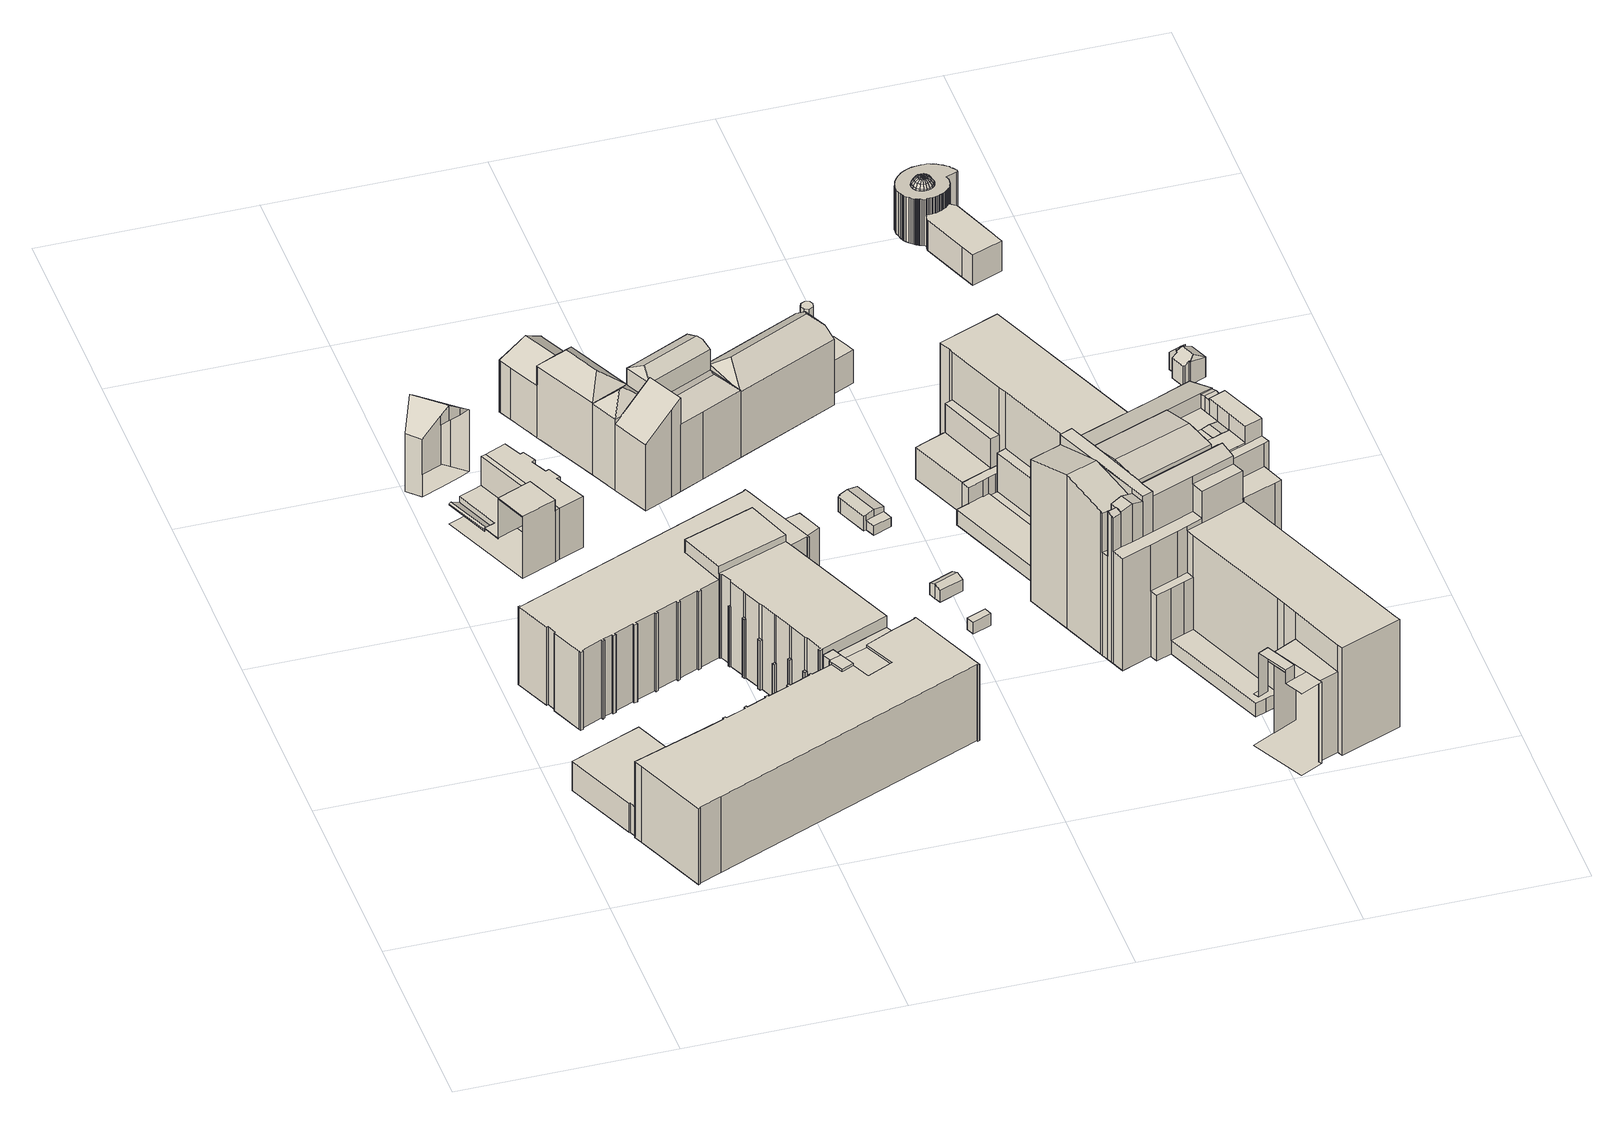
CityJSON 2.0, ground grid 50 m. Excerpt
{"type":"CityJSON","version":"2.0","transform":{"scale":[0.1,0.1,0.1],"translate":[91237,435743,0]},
"CityObjects":{
"building1":{"type":"Building","attributes":{"TerrainHeight":2.86,"bron_tex":"UltraCAM-X 10cm juni 2008","voll_tex":"complete","bron_geo":"Lidar 15-30 punten - nov. 2008","status":"1"},"geometry":[{"type":"MultiSurface","lod":"2","boundaries":[[[0,1,2,3]],[[4,5,6,7,8,9]],[[10,11,12,13,14,15,16,17]],[[18,19,20,21]],[[19,22,23,20]],[[24,25,26,27,28,29,30]],[[0,3,17,16]],[[3,2,9,8]],[[2,1,27,31]],[[1,0,32,33]],[[4,9,31,26]],[[8,7,10,17]],[[23,22,34,35]],[[16,15,36,37]],[[15,14,38,36]],[[39,13,21,20]],[[14,39,20,23]],[[13,12,18,21]]]}]},
"building2":{"type":"Building","attributes":{"TerrainHeight":2.85,"bron_tex":"UltraCAM-X 10cm juni 2008","voll_tex":"complete","bron_geo":"Lidar 15-30 punten - nov. 2008","status":"1"},"geometry":[{"type":"MultiSurface","lod":"2","boundaries":[[[40,41,42,43,44,45,46]],[[41,47,48,49,42]],[[50,51,52,53,54,55,56,57]],[[40,46,50,57]],[[46,45,51,50]],[[45,44,52,51]],[[58,43,59]],[[43,42,60,59]],[[42,49,61,60]],[[49,48,62,63]],[[48,47,56,55]]]}]},
"building3":{"type":"Building","attributes":{"TerrainHeight":2.79,"bron_tex":"UltraCAM-X 10cm juni 2008","voll_tex":"complete","bron_geo":"Lidar 15-30 punten - nov. 2008","status":"1"},"geometry":[{"type":"MultiSurface","lod":"2","boundaries":[[[64,6,5,4,65,66,67,68,69,70,71,72,73]],[[74,75,76,77,78,79,80,81,82,83,26,25,24]],[[64,73,75,74]],[[73,72,76,75]],[[72,71,77,76]],[[71,70,78,77]],[[70,69,79,78]],[[69,68,80,79]],[[68,67,81,80]],[[67,66,82,81]],[[66,65,83,82]],[[65,4,26,83]]]}]},
"building4":{"type":"Building","attributes":{"TerrainHeight":2.72,"bron_tex":"UltraCAM-X 10cm juni 2008","voll_tex":"complete","bron_geo":"Lidar 15-30 punten - nov. 2008","status":"1"},"geometry":[{"type":"MultiSurface","lod":"2","boundaries":[[[84,85,86,87]],[[88,89,90,91]],[[92,93,94,95]],[[96,97,98,99,100,101,102,103,104,105,106,107,108,109,110,111,112,113,114,115,116,117]],[[118,119,120,121]],[[122,123,124,125]],[[126,127,128,129]],[[130,131,132,133,134]],[[135,136,137,138]],[[131,139,140,141,132]],[[142,143,144,145,137,136]],[[146,147,148,149]],[[150,151,152,153,154,155,156,157,158,159,160,161,162,163,164,165,166,167,168,169,170,171,172,173,174,175,176,177,178,179,180,181,182,183,184,185,186,187,188,189,190,191,192,193,194,195,196,197,198,199]],[[200,201,202,203,204,205]],[[206,207,208,209,210,211,212]],[[213,214,215,216,217,218]],[[219,220,221,222,223,224,225,226,227,228,229,230,231,232,233,234,235,236,237,238,239,240,241,242,243,244,245,246,247,248,249,250,251,252,253,254,255,256,257,258,259,260,261]],[[262,263,264,265,266,267,268,269,270,271,272,273,274,275,276,277,278,279,280,281,282,283,284,285,286,287,288,289,290,291,292,293,294,295,296,297,298,299,300,301,302,303,304,305,306,307,308,309,310,311,312,313,314,315,316,317,318,319,320,321,322,323,324,325,326,327,328,329,330,331,332,333,334,335,336,337,338,339,340,341,342,343,344,345,346,347,348,349,350,351,352,353,354,355,356,357,358,359,360,361,362,363,364,365,366,367,368,369,370,371,372,373,374,375,376,377,378,379,380,381,382,383,384,385,386,387,388,389,390,391,392]],[[130,134,385,393]],[[134,133,386,385]],[[135,138,393,299]],[[138,137,131,130]],[[136,135,299,298]],[[142,136,298,297]],[[137,145,139,131]],[[145,144,223,222]],[[144,143,224,223]],[[143,142,297,296]],[[164,163,363,362]],[[163,162,364,363]],[[162,161,365,364]],[[161,160,366,365]],[[160,159,367,366]],[[159,158,368,367]],[[158,157,394,368]],[[157,156,369,394]],[[156,155,370,369]],[[155,154,204,203]],[[154,153,376,375]],[[153,152,377,376]],[[152,151,378,377]],[[151,150,379,378]],[[197,196,330,329]],[[196,195,331,330]],[[195,194,332,331]],[[194,193,333,332]],[[193,192,334,333]],[[192,191,335,334]],[[191,190,336,335]],[[190,189,337,336]],[[189,188,338,337]],[[188,187,339,338]],[[187,186,340,339]],[[186,185,341,340]],[[185,184,342,341]],[[184,183,343,342]],[[183,182,344,343]],[[182,181,345,344]],[[181,180,346,345]],[[180,179,347,346]],[[179,178,348,347]],[[178,177,349,348]],[[177,176,350,349]],[[176,175,351,350]],[[175,174,352,351]],[[174,173,353,352]],[[173,172,354,353]],[[172,171,355,354]],[[171,170,356,355]],[[170,169,357,356]],[[169,168,358,357]],[[168,167,359,358]],[[167,166,360,359]],[[166,165,361,360]],[[165,164,362,361]],[[203,202,371,370]],[[202,201,372,371]],[[201,200,373,372]],[[200,205,374,373]],[[205,204,375,374]],[[210,209,273,272]],[[209,208,274,273]],[[208,207,275,274]],[[206,212,270,269]],[[212,211,271,270]],[[211,210,272,271]],[[218,217,381,380]],[[217,216,382,381]],[[216,215,383,382]],[[215,214,384,383]],[[214,213,385,384]],[[247,246,269,268]],[[246,245,207,206]],[[245,244,276,275]],[[244,243,277,276]],[[243,242,278,277]],[[242,241,279,278]],[[241,240,280,279]],[[240,239,281,280]],[[239,238,282,281]],[[238,237,283,282]],[[237,236,284,283]],[[236,235,285,284]],[[235,234,286,285]],[[234,233,287,286]],[[233,232,288,287]],[[232,231,289,288]],[[231,230,290,289]],[[230,229,291,290]],[[229,228,292,291]],[[228,227,293,292]],[[227,226,294,293]],[[226,225,295,294]],[[225,224,296,295]],[[222,221,140,139]],[[221,220,141,140]],[[220,219,132,141]],[[219,261,133,132]],[[261,260,395,386]],[[260,259,387,395]],[[259,258,388,387]],[[258,257,389,388]],[[257,256,390,389]],[[256,255,391,390]],[[255,254,392,391]],[[254,253,262,392]],[[253,252,263,262]],[[252,251,264,263]],[[251,250,265,264]],[[250,249,266,265]],[[249,248,267,266]],[[248,247,268,267]],[[146,149,199,198]],[[149,148,150,199]],[[148,147,96,117]],[[147,146,198,197]],[[84,87,306,305]],[[86,85,304,303]],[[85,84,305,304]],[[88,91,310,309]],[[90,89,308,307]],[[89,88,309,308]],[[92,95,318,317]],[[94,93,316,315]],[[93,92,317,316]],[[117,116,380,379]],[[116,115,213,218]],[[115,114,299,385]],[[114,113,300,299]],[[113,112,301,300]],[[112,111,302,301]],[[111,110,303,302]],[[110,109,87,86]],[[109,108,307,306]],[[108,107,91,90]],[[107,106,311,310]],[[106,105,129,128]],[[105,104,315,314]],[[104,103,95,94]],[[103,102,319,318]],[[102,101,125,124]],[[101,100,323,322]],[[100,99,121,120]],[[99,98,327,326]],[[98,97,328,327]],[[97,96,329,328]],[[118,121,326,325]],[[120,119,324,323]],[[119,118,325,324]],[[122,125,322,321]],[[124,123,320,319]],[[123,122,321,320]],[[126,129,314,313]],[[128,127,312,311]],[[127,126,313,312]]]}]},
"building5":{"type":"Building","attributes":{"TerrainHeight":-0.02,"bron_tex":"UltraCAM-X 10cm juni 2008","voll_tex":"complete","bron_geo":"Lidar 15-30 punten - nov. 2008","status":"1"},"geometry":[{"type":"MultiSurface","lod":"2","boundaries":[[[396,397,398,399,400]],[[401,402,403,404,405]],[[406,396,400]],[[406,400,399,407]],[[408,409,410]],[[411,412,413]],[[412,409,408,413]],[[411,413,408,410]],[[414,415,416]],[[399,398,407]],[[417,418,419,415,414]],[[420,421,417,414,416,422,423]],[[421,418,417]],[[424,425,426,427,428]],[[429,410,430]],[[431,432,433]],[[432,430,410,433]],[[431,429,430,432]],[[434,435,436,437,438,439]],[[434,439,440]],[[439,438,441,442,443,440]],[[444,445,446]],[[444,446,447,448,449]],[[445,450,451,447,446]],[[448,447,451]],[[452,453,454,455,456]],[[457,458,459,460,461,462,463,464,465,466,467,468,469,470,471,472,473,474,475,476,477]],[[437,436,468,478]],[[436,435,469,468]],[[435,434,470,469]],[[434,440,471,470]],[[440,443,472,471]],[[443,442,473,472]],[[442,441,479,473]],[[445,444,410,409]],[[444,449,426,425]],[[449,448,476,475]],[[451,450,421,420]],[[450,445,406,407]],[[448,451,477,476]],[[452,456,460,459]],[[456,455,461,460]],[[455,454,462,461]],[[454,453,463,462]],[[398,397,465,480]],[[397,396,481,465]],[[482,405,409]],[[405,404,396,406]],[[404,403,466,481]],[[403,402,467,466]],[[402,401,483,467]],[[412,411,484,483]],[[482,412,401]],[[416,415,453,452]],[[485,398,418]],[[415,419,464,463]],[[419,418,480,464]],[[420,423,457,477]],[[423,422,458,457]],[[422,416,459,458]],[[485,421,407]],[[424,428,441,486]],[[428,427,474,479]],[[427,426,475,474]],[[429,411,410]],[[487,433,486,438]],[[431,487,438,437]],[[433,410,425,424]],[[429,431,478,484]]]}]},
"building6":{"type":"Building","attributes":{"TerrainHeight":3.5,"bron_tex":"UltraCAM-X 10cm juni 2008","voll_tex":"complete","bron_geo":"Lidar 15-30 punten - nov. 2008","status":"1"},"geometry":[{"type":"MultiSurface","lod":"2","boundaries":[[[488,489,490,491]],[[492,493,494,495]],[[488,491,492,495]],[[491,490,493,492]],[[490,489,494,493]],[[489,488,495,494]]]}]},
"building7":{"type":"Building","attributes":{"TerrainHeight":3.32,"bron_tex":"UltraCAM-X 10cm juni 2008","voll_tex":"complete","bron_geo":"Lidar 15-30 punten - nov. 2008","status":"1"},"geometry":[{"type":"MultiSurface","lod":"2","boundaries":[[[496,497,498,499]],[[500,501,502,503,504,505,506,507]],[[508,509,505,504]],[[510,511,512,513,514,515,516,517,518]],[[500,507,511,510]],[[507,506,512,511]],[[506,505,519,512]],[[504,503,496,520]],[[503,502,517,516]],[[502,501,518,517]],[[501,500,510,518]],[[505,509,513,519]],[[509,508,521,513]],[[508,504,520,499]],[[499,498,514,521]],[[498,497,515,514]],[[497,496,516,515]]]}]},
"building8":{"type":"Building","attributes":{"TerrainHeight":3.52,"bron_tex":"UltraCAM-X 10cm juni 2008","voll_tex":"complete","bron_geo":"Lidar 15-30 punten - nov. 2008","status":"1"},"geometry":[{"type":"MultiSurface","lod":"2","boundaries":[[[522,523,524,525]],[[523,526,527,524]],[[528,529,530,531]],[[522,525,529,528]],[[525,524,532,529]],[[523,522,528,533]],[[524,527,530,532]],[[527,526,531,530]],[[526,523,533,531]]]}]},
"building9":{"type":"Building","attributes":{"TerrainHeight":1.1,"bron_tex":"UltraCAM-X 10cm juni 2008","voll_tex":"complete","bron_geo":"Lidar 15-30 punten - nov. 2008","status":"1"},"geometry":[{"type":"MultiSurface","lod":"2","boundaries":[[[534,535,536,537,538,539,540,541]],[[542,543,544,545,546,547,548,549]],[[534,541,543,542]],[[541,540,544,543]],[[540,539,545,544]],[[539,538,546,545]],[[538,537,547,546]],[[537,536,548,547]],[[536,535,549,548]],[[535,534,542,549]]]}]},
"building10":{"type":"Building","attributes":{"TerrainHeight":3.55,"bron_tex":"UltraCAM-X 10cm juni 2008","voll_tex":"complete","bron_geo":"Lidar 15-30 punten - nov. 2008","status":"1"},"geometry":[{"type":"MultiSurface","lod":"2","boundaries":[[[550,551,552,553,554,555,556,557,558]],[[559,560,561,562,563,564,565]],[[558,557,561,560]],[[556,555,566,562]],[[555,554,563,566]],[[554,553,567,563]],[[553,552,564,567]],[[552,551,568,569]],[[551,550,559,565]]]}]},
"building11":{"type":"Building","attributes":{"TerrainHeight":3.75,"bron_tex":"UltraCAM-X 10cm juni 2008","voll_tex":"complete","bron_geo":"Lidar 15-30 punten - nov. 2008","status":"1"},"geometry":[{"type":"MultiSurface","lod":"2","boundaries":[[[570,571,572,573,574,575,576,577]],[[578,579,580,581,582,583,584]],[[570,577,585,586]],[[577,576,579,578]],[[576,575,587,579]],[[575,574,580,587]],[[571,570,584,583]]]}]},
"building12":{"type":"Building","attributes":{"TerrainHeight":3.72,"bron_tex":"UltraCAM-X 10cm juni 2008","voll_tex":"complete","bron_geo":"Lidar 15-30 punten - nov. 2008","status":"1"},"geometry":[{"type":"MultiSurface","lod":"2","boundaries":[[[588,589,590,591,592,593,594]],[[595,596,597,598,599,600,601]],[[592,591,602,603]],[[591,590,604,602]],[[590,589,601,600]],[[589,588,595,601]]]}]},
"building13":{"type":"Building","attributes":{"TerrainHeight":3.79,"bron_tex":"UltraCAM-X 10cm juni 2008","voll_tex":"complete","bron_geo":"Lidar 15-30 punten - nov. 2008","status":"1"},"geometry":[{"type":"MultiSurface","lod":"2","boundaries":[[[604,605,606,607,603,602]],[[598,608,609,610,600,599]],[[607,606,609,608]],[[606,605,610,609]],[[605,604,600,610]]]}]},
"building14":{"type":"Building","attributes":{"TerrainHeight":3.36,"bron_tex":"UltraCAM-X 10cm juni 2008","voll_tex":"complete","bron_geo":"Lidar 15-30 punten - nov. 2008","status":"1"},"geometry":[{"type":"MultiSurface","lod":"2","boundaries":[[[611,612,613,614]],[[615,616,617,618,619,620]],[[621,622,586,585,623,624,569,568]],[[625,626,627,628]],[[629,625,628,630]],[[631,632,633,634,635]],[[636,637,638,639,640,641,642,643]],[[644,645,646,647]],[[632,648,649,650,651,633]],[[652,653,654,655,656,657,658,659,660,661,662]],[[663,664,665,666]],[[645,667,668,646]],[[669,670,671,672,673,674,675]],[[676,677,678,679,680]],[[681,682,683,684,685]],[[686,687,688,689,690,691,692]],[[693,694,695,696,697,698,699]],[[700,701,702,703]],[[704,705,706,707,708,709,710,711,712,713]],[[714,715,716,717]],[[718,719,720,721]],[[717,716,722,723]],[[724,725,726,727,728]],[[729,730,731,732]],[[733,734,735,736]],[[737,738,739,740,741]],[[742,737,741,743]],[[744,742,743,745,746]],[[747,748,749,750]],[[751,752,753,754,755,756,757,758,759,760]],[[761,762,763,764,765,766,767,768,769,770]],[[771,772,773,774,775]],[[776,777,778,779,780,775,774]],[[781,782,783,784]],[[785,786,787,788,789,790]],[[791,792,793,794]],[[794,793,795,796]],[[797,798,799,800]],[[801,802,803,804,805,806,807,808,809,810,811,812,813,814,815,816,817,608,598,597,596,595,818,819,583,582,581,580,579,578,584,820,821,565,564,563,562,561,560,559,822,823,824,825,826,827,828,829,830,831,832,833,834,835,836]],[[787,786,563,567]],[[786,785,566,563]],[[790,789,579,587]],[[789,788,837,579]],[[611,614,784,783]],[[614,613,774,773]],[[613,612,776,774]],[[615,620,823,822]],[[620,619,824,823]],[[618,617,560,838]],[[617,616,550,558]],[[616,615,822,559]],[[628,839,737,840]],[[839,627,738,737]],[[627,626,676,680]],[[841,625,842]],[[629,630,654,653]],[[630,843,742,744]],[[843,628,840,742]],[[625,844,842]],[[791,794,845,650]],[[793,792,713,846]],[[847,791,703,702]],[[792,848,684]],[[794,796,651,845]],[[795,793,846,712]],[[631,635,583,819]],[[635,634,849,571]],[[850,633,851]],[[632,631,819,852]],[[637,636,853,849]],[[636,643,653,652]],[[643,844,629]],[[841,642,626]],[[642,641,677,676]],[[641,640,798,797]],[[640,639,712,711]],[[639,638,796,795]],[[850,637,634]],[[638,854,651]],[[647,646,855,718]],[[645,644,746,856]],[[633,854,851]],[[650,649,700,703]],[[649,648,857,858]],[[648,632,852,857]],[[652,662,572,853]],[[662,661,573,572]],[[661,660,764,763]],[[660,659,831,830]],[[659,658,832,831]],[[658,657,833,832]],[[657,656,725,724]],[[656,655,644,647]],[[655,654,744,746]],[[666,665,688,687]],[[665,664,859,860]],[[664,663,710,709]],[[646,668,719,855]],[[667,645,856,861]],[[862,675,720,719]],[[669,862,668,667]],[[675,674,836,863]],[[674,673,864,836]],[[673,672,699,698]],[[672,671,740,739]],[[671,670,723,722]],[[670,669,861,745]],[[680,679,865,738]],[[679,678,694,693]],[[681,685,702,701]],[[685,848,847]],[[684,683,704,713]],[[683,682,866,867]],[[682,681,868,866]],[[692,691,803,802]],[[691,690,804,803]],[[690,689,805,804]],[[689,688,860,760]],[[698,697,801,864]],[[697,696,802,801]],[[696,695,686,692]],[[701,700,858,868]],[[709,708,751,859]],[[708,707,594,593]],[[707,706,588,594]],[[706,705,818,595]],[[705,704,867,818]],[[869,717,870]],[[716,871,872]],[[718,721,726,725]],[[721,720,863,873]],[[717,874,870]],[[875,716,872]],[[724,728,834,833]],[[728,727,835,834]],[[727,726,873,835]],[[729,732,816,815]],[[731,730,810,809]],[[734,733,562,566]],[[736,735,587,580]],[[735,734,785,790]],[[875,740,722]],[[741,871,715]],[[739,865,693,699]],[[743,741,715,714]],[[745,874,723]],[[869,743,714]],[[797,800,678,677]],[[800,876,695,694]],[[876,799,687,686]],[[799,877,663,666]],[[877,798,711,710]],[[747,750,825,824]],[[749,748,838,561]],[[748,747,619,618]],[[621,568,565,821]],[[569,624,567,564]],[[624,623,788,787]],[[623,585,578,837]],[[586,622,820,584]],[[622,621,821,820]],[[760,759,806,805]],[[759,758,807,806]],[[758,757,808,807]],[[757,756,809,808]],[[756,755,732,731]],[[755,754,817,816]],[[754,753,608,817]],[[753,752,603,607]],[[752,751,593,592]],[[767,766,828,827]],[[766,765,829,828]],[[765,764,830,829]],[[763,762,574,573]],[[762,761,733,736]],[[761,770,557,556]],[[770,769,750,749]],[[769,768,826,825]],[[768,767,827,826]],[[771,775,878,729]],[[773,772,781,784]],[[775,780,730,878]],[[780,779,811,810]]]}]},
"building15":{"type":"Building","attributes":{"TerrainHeight":0.21,"bron_tex":"UltraCAM-X 10cm juni 2008","voll_tex":"complete","bron_geo":"Lidar 15-30 punten - nov. 2008","status":"1"},"geometry":[{"type":"MultiSurface","lod":"2","boundaries":[[[879,880,881,882,883,884,885,886,887,888,889,890,891,892,893,894,895,896,897,898,899,900,881,880,901,902,903,904,905,906,907,908,909,910,911,912,913,914,915,916,917,918,919,920,921,922,923,924,925,926,927,928,929,930,931,932,933,934,935,936,937,938,939,940,941,942,943,944,945,946,947,948,949,950,951,952,953,954,955,956,957,958,959,960,961,962,963,964,965,966,967,968,969,970,971,972,973,974,975,976,977,978,979,980,981,982,983,984,985,986,987,988,989,990,991,992,993,994,995,996,997,998,999,1000,1001]],[[1002,1003,1004,1005,1006,1007,1008,1009,1010,1011,1012,1013,1014,1015,1016,1017,1018,1019,1020,1021,1022,1023,1024,1025,1026,1027,1028,1029,1030,1031,1032,1033]],[[1034,1035,1036,1037]],[[1037,1036,1038,1039]],[[1039,1038,1040,1041]],[[1041,1040,1042,1043]],[[1043,1042,1044,1045]],[[1045,1044,1046,1047]],[[1047,1046,1048,1049]],[[1049,1048,1050,1051]],[[1051,1050,1052,1053]],[[1053,1052,1054,1055]],[[1055,1054,1056,1057]],[[1057,1056,1058,1059]],[[1059,1058,1060,1061]],[[1061,1060,1062,1063]],[[1063,1062,1064,1065]],[[1065,1064,1066,1067]],[[1067,1066,1068,1069]],[[1069,1068,1070,1071]],[[1071,1070,1035,1034]],[[1035,1072,1073,1036]],[[1036,1073,1074,1038]],[[1038,1074,1075,1040]],[[1040,1075,1076,1042]],[[1042,1076,1077,1044]],[[1044,1077,1078,1046]],[[1046,1078,1079,1048]],[[1048,1079,1080,1050]],[[1050,1080,1081,1052]],[[1052,1081,1082,1054]],[[1054,1082,1083,1056]],[[1056,1083,1084,1058]],[[1058,1084,1085,1060]],[[1060,1085,1086,1062]],[[1062,1086,1087,1064]],[[1064,1087,1088,1066]],[[1066,1088,1089,1068]],[[1068,1089,1090,1070]],[[1070,1090,1072,1035]],[[1072,1091,1092,1073]],[[1073,1092,1093,1074]],[[1074,1093,1094,1075]],[[1075,1094,1095,1076]],[[1076,1095,1096,1077]],[[1077,1096,1097,1078]],[[1078,1097,1098,1079]],[[1079,1098,1099,1080]],[[1080,1099,1100,1081]],[[1081,1100,1101,1082]],[[1082,1101,1102,1083]],[[1083,1102,1103,1084]],[[1084,1103,1104,1085]],[[1085,1104,1105,1086]],[[1086,1105,1106,1087]],[[1087,1106,1107,1088]],[[1088,1107,1108,1089]],[[1089,1108,1109,1090]],[[1090,1109,1091,1072]],[[1091,1110,1092]],[[1092,1110,1093]],[[1093,1110,1094]],[[1094,1110,1095]],[[1095,1110,1096]],[[1096,1110,1097]],[[1097,1110,1098]],[[1098,1110,1099]],[[1099,1110,1100]],[[1100,1110,1101]],[[1101,1110,1102]],[[1102,1110,1103]],[[1103,1110,1104]],[[1104,1110,1105]],[[1105,1110,1106]],[[1106,1110,1107]],[[1107,1110,1108]],[[1108,1110,1109]],[[1109,1110,1091]],[[1111,1112,1113,1114,1115,1116,1117,1118,1119,1120,1121,1122,1123,1124,1125,1126,1127,1128,1129,1130,1131,1132,1133,1134,1135,1136,1137,1138,1139,1140,1141,1142,1143,1144,1145,1146,1147,1148,1149,1150,1151,1152,1153,1154,1155,1156,1157,1158,1159,1160,1161,1162,1163,1164,1165,1166,1167,1168,1169,1170,1171,1172,1173,1174,1175,1176,1177,1178,1179]],[[880,879,1180,1138]],[[879,1001,1139,1180]],[[1001,1000,1181,1139]],[[1000,999,1140,1181]],[[999,998,1141,1140]],[[998,997,1142,1141]],[[997,996,1182,1142]],[[996,995,1143,1182]],[[995,994,1183,1143]],[[994,993,1144,1183]],[[993,992,1145,1144]],[[992,991,1184,1145]],[[991,990,1146,1184]],[[990,989,1147,1146]],[[989,988,1148,1147]],[[988,987,1185,1148]],[[987,986,1149,1185]],[[986,985,1186,1149]],[[985,984,1150,1186]],[[984,983,1151,1150]],[[983,982,1152,1151]],[[982,981,1187,1152]],[[981,980,1153,1187]],[[980,979,1154,1153]],[[979,978,1155,1154]],[[978,977,1156,1155]],[[977,976,1188,1156]],[[976,975,1157,1188]],[[975,974,1158,1157]],[[974,973,1189,1158]],[[973,972,1159,1189]],[[972,971,1190,1159]],[[971,970,1160,1190]],[[970,969,1191,1160]],[[969,968,1161,1191]],[[968,967,1192,1161]],[[967,966,1162,1192]],[[966,965,1163,1162]],[[965,964,1164,1163]],[[964,963,1193,1164]],[[963,962,1165,1193]],[[962,961,1166,1165]],[[961,960,1167,1166]],[[960,959,1194,1167]],[[959,958,1168,1194]],[[958,957,1169,1168]],[[957,956,1170,1169]],[[956,955,1171,1170]],[[955,954,1172,1171]],[[954,953,1195,1172]],[[953,952,1173,1195]],[[952,951,1174,1173]],[[951,950,1175,1174]],[[950,949,1196,1175]],[[949,948,1176,1196]],[[948,947,1197,1176]],[[947,946,1177,1197]],[[946,945,1198,1177]],[[945,944,1178,1198]],[[944,943,1199,1178]],[[943,942,1179,1199]],[[942,941,1111,1179]],[[941,940,1015,1014]],[[940,939,1016,1015]],[[939,938,1017,1016]],[[938,937,1018,1017]],[[937,936,1019,1018]],[[936,935,1020,1019]],[[935,934,1021,1020]],[[934,933,1022,1021]],[[933,932,1023,1022]],[[932,931,1024,1023]],[[931,930,1025,1024]],[[930,929,1026,1025]],[[929,928,1027,1026]],[[928,927,1028,1027]],[[927,926,1029,1028]],[[926,925,1030,1029]],[[925,924,1031,1030]],[[924,923,1032,1031]],[[923,922,1033,1032]],[[922,921,1124,1123]],[[921,920,1125,1124]],[[920,919,1126,1125]],[[919,918,1200,1126]],[[918,917,1127,1200]],[[917,916,1201,1127]],[[916,915,1128,1201]],[[915,914,1202,1128]],[[914,913,1129,1202]],[[913,912,1130,1129]],[[912,911,1131,1130]],[[911,910,1132,1131]],[[910,909,1133,1132]],[[909,908,1203,1133]],[[908,907,1204,1203]],[[907,906,1134,1204]],[[906,905,1205,1134]],[[905,904,1135,1205]],[[904,903,1136,1135]],[[903,902,1137,1136]],[[902,901,1206,1137]],[[901,880,1138,1206]],[[900,899,1069,1071]],[[899,898,1207,1208]],[[898,897,1209,1207]],[[897,896,1065,1067]],[[896,895,1063,1065]],[[895,894,1061,1063]],[[894,893,1059,1061]],[[893,892,1057,1059]],[[892,891,1055,1057]],[[891,890,1053,1055]],[[890,889,1051,1053]],[[889,888,1049,1051]],[[888,887,1047,1049]],[[887,886,1045,1047]],[[886,885,1043,1045]],[[885,884,1041,1043]],[[884,883,1039,1041]],[[883,882,1037,1039]],[[882,881,1034,1037]],[[881,900,1071,1034]],[[1002,1033,1123,1122]],[[1014,1013,1112,1111]],[[1013,1012,1113,1112]],[[1012,1011,1114,1113]],[[1011,1010,1115,1114]],[[1010,1009,1116,1115]],[[1009,1008,1210,1116]],[[1008,1007,1117,1210]],[[1007,1006,1118,1117]],[[1006,1005,1119,1118]],[[1005,1004,1120,1119]],[[1004,1003,1121,1120]],[[1003,1002,1122,1121]],[[1067,1069,1208,1209]]]}]},
"building16":{"type":"Building","attributes":{"TerrainHeight":3.41,"bron_tex":"UltraCAM-X 10cm juni 2008","voll_tex":"complete","bron_geo":"Lidar 15-30 punten - nov. 2008","status":"1"},"geometry":[{"type":"MultiSurface","lod":"2","boundaries":[[[1211,1212,1213,1214,1215,1216]],[[1217,1218,1219]],[[1218,1220,1221,1222,1219]],[[1223,1224,1225,1226,1227,1220,1218,1217,1228]],[[1227,1221,1220]],[[1229,1230,1231,1232,1233,1234,1235,1236,1237,1238,1239,1240,1241]],[[1211,1216,1232,1231]],[[1216,1215,1233,1232]],[[1215,1214,1234,1233]],[[1214,1213,1235,1234]],[[1213,1212,1217,1219]],[[1212,1211,1231,1242]],[[1219,1222,1236,1235]],[[1222,1221,1237,1236]],[[1223,1228,1230,1229]],[[1228,1217,1242,1230]],[[1227,1226,1239,1238]],[[1226,1225,1240,1239]],[[1225,1224,1241,1240]],[[1224,1223,1229,1241]],[[1221,1227,1238,1237]]]}]}
},
"vertices":[
[123,1200,166],[154,1125,166],[235,1159,166],[203,1234,166],[246,1164,136],[211,1248,136],[153,1386,136],[141,1381,136],[203,1234,136],[235,1159,136],[141,1381,59],[122,1373,59],[87,1359,59],[131,1251,59],[106,1241,59],[119,1209,59],[123,1200,59],[203,1234,59],[87,1359,43],[66,1350,56],[111,1243,56],[131,1251,43],[61,1348,53],[106,1241,53],[153,1386,0],[211,1248,0],[246,1164,0],[154,1125,0],[119,1209,0],[61,1348,0],[122,1373,0],[235,1159,0],[123,1200,163],[154,1125,163],[61,1348,50],[106,1241,50],[119,1209,57],[123,1200,57],[106,1241,57],[111,1243,59],
[55,1589,164],[33,1540,207],[102,1481,207],[130,1493,184],[153,1506,164],[120,1534,164],[78,1570,164],[5,1480,155],[34,1452,153],[80,1472,190],[78,1570,0],[120,1534,0],[153,1506,0],[130,1493,0],[80,1472,0],[34,1452,0],[5,1480,0],[55,1589,0],[151,1505,166],[130,1493,166],[102,1481,166],[80,1472,166],[34,1452,60],[80,1472,60],
[202,1407,136],[306,1189,136],[271,1263,136],[279,1266,136],[264,1298,136],[256,1294,136],[237,1333,136],[246,1337,136],[230,1369,136],[222,1365,136],[202,1407,0],[222,1365,0],[230,1369,0],[246,1337,0],[237,1333,0],[256,1294,0],[264,1298,0],[279,1266,0],[271,1263,0],[306,1189,0],
[572,486,136],[575,479,136],[580,482,136],[577,488,136],[553,532,138],[556,526,138],[561,528,138],[558,534,138],[515,623,132],[518,616,132],[523,618,132],[519,625,132],[468,747,225],[470,743,225],[473,744,225],[485,718,225],[483,711,225],[500,673,225],[502,665,225],[519,625,225],[523,618,225],[539,579,225],[541,574,225],[558,534,225],[561,528,225],[577,488,225],[580,482,225],[597,441,225],[591,438,225],[594,433,225],[601,437,225],[762,505,225],[645,784,225],[634,809,225],[479,715,159],[481,711,159],[483,711,159],[485,718,159],[496,670,157],[499,663,157],[502,665,157],[500,673,157],[533,577,97],[536,571,97],[541,574,97],[539,579,97],[627,448,196],[637,426,196],[701,451,196],[771,484,195],[762,505,195],[601,437,209],[611,416,209],[637,426,209],[627,448,209],[654,391,196],[674,349,196],[735,378,196],[608,414,209],[611,408,209],[625,378,209],[654,391,209],[427,856,243],[468,747,243],[634,809,243],[594,918,243],[634,809,208],[687,832,208],[688,829,208],[692,831,208],[677,867,208],[645,943,208],[636,965,208],[625,991,208],[615,1015,208],[611,1024,208],[607,1022,208],[608,1020,208],[44,783,208],[43,785,208],[39,783,208],[75,698,208],[79,700,208],[88,677,208],[85,676,208],[116,600,208],[118,595,208],[125,598,208],[123,602,208],[172,623,208],[174,617,208],[179,621,208],[177,625,208],[198,634,208],[200,629,208],[207,632,208],[205,636,208],[251,656,208],[253,652,208],[261,654,208],[258,659,208],[306,679,208],[308,675,208],[314,678,208],[312,682,208],[361,702,208],[363,697,208],[369,700,208],[368,704,208],[413,724,208],[415,719,208],[422,723,208],[421,727,208],[468,747,208],[427,856,208],[594,918,208],[711,961,169],[688,955,169],[669,949,169],[645,943,169],[677,867,169],[736,901,169],[123,215,78],[292,278,78],[209,476,78],[148,451,78],[41,406,78],[114,234,78],[116,234,78],[762,505,130],[769,508,130],[770,508,130],[652,787,130],[651,787,130],[645,784,130],[701,451,203],[735,378,203],[674,349,203],[654,391,203],[625,378,203],[611,408,203],[563,389,203],[560,392,203],[556,390,203],[557,387,203],[508,367,203],[506,371,203],[500,368,203],[502,364,203],[454,344,203],[453,347,203],[445,345,203],[446,341,203],[400,322,203],[399,326,203],[393,323,203],[395,319,203],[347,300,203],[345,303,203],[339,301,203],[340,297,203],[292,278,203],[123,215,203],[120,214,203],[129,194,203],[201,21,203],[205,23,203],[204,25,203],[258,48,203],[903,319,203],[904,316,203],[908,317,203],[827,510,203],[826,509,203],[823,508,203],[824,506,203],[805,498,203],[771,484,203],[903,319,0],[258,48,0],[204,25,0],[205,23,0],[201,21,0],[129,194,0],[120,214,0],[123,215,0],[116,234,0],[114,234,0],[41,406,0],[148,451,0],[209,476,0],[292,278,0],[340,297,0],[339,301,0],[345,303,0],[347,300,0],[395,319,0],[393,323,0],[399,326,0],[400,322,0],[446,341,0],[445,345,0],[453,347,0],[454,344,0],[502,364,0],[500,368,0],[506,371,0],[508,367,0],[557,387,0],[556,390,0],[560,392,0],[563,389,0],[611,408,0],[608,414,0],[611,416,0],[601,437,0],[594,433,0],[591,438,0],[597,441,0],[580,482,0],[575,479,0],[572,486,0],[577,488,0],[561,528,0],[556,526,0],[553,532,0],[558,534,0],[541,574,0],[536,571,0],[533,577,0],[539,579,0],[523,618,0],[518,616,0],[515,623,0],[519,625,0],[502,665,0],[499,663,0],[496,670,0],[500,673,0],[483,711,0],[481,711,0],[479,715,0],[485,718,0],[473,744,0],[470,743,0],[468,747,0],[421,727,0],[422,723,0],[415,719,0],[413,724,0],[368,704,0],[369,700,0],[363,697,0],[361,702,0],[312,682,0],[314,678,0],[308,675,0],[306,679,0],[258,659,0],[261,654,0],[253,652,0],[251,656,0],[205,636,0],[207,632,0],[200,629,0],[198,634,0],[177,625,0],[179,621,0],[174,617,0],[172,623,0],[123,602,0],[125,598,0],[118,595,0],[116,600,0],[85,676,0],[88,677,0],[79,700,0],[75,698,0],[39,783,0],[43,785,0],[44,783,0],[608,1020,0],[607,1022,0],[611,1024,0],[615,1015,0],[636,965,0],[645,943,0],[669,949,0],[688,955,0],[711,961,0],[736,901,0],[677,867,0],[692,831,0],[688,829,0],[687,832,0],[634,809,0],[645,784,0],[651,787,0],[652,787,0],[770,508,0],[769,508,0],[762,505,0],[771,484,0],[824,506,0],[823,508,0],[826,509,0],[827,510,0],[908,317,0],[904,316,0],[627,448,0],[625,991,0],[805,498,0],
[557,1310,179],[615,1337,179],[712,1384,179],[662,1413,211],[566,1367,211],[427,1354,177],[468,1268,177],[534,1299,231],[557,1310,250],[516,1396,250],[516,1396,179],[671,1470,179],[462,1410,225],[516,1396,189],[485,1461,189],[397,1419,189],[427,1354,189],[451,1405,225],[905,1541,220],[939,1523,197],[913,1579,197],[711,1449,220],[712,1384,175],[952,1497,175],[661,1492,175],[671,1470,193],[901,1605,175],[782,1549,175],[411,1617,160],[485,1461,160],[505,1470,160],[464,1557,160],[431,1627,160],[397,1419,190],[424,1476,230],[323,1575,190],[384,1560,230],[411,1617,190],[273,1681,138],[275,1677,138],[288,1649,138],[323,1575,138],[377,1601,182],[334,1692,182],[381,1733,138],[431,1627,138],[396,1701,138],[383,1728,138],[485,1461,233],[516,1396,233],[516,1436,251],[651,1500,251],[640,1534,233],[505,1470,233],[671,1470,233],[661,1492,245],[913,1579,88],[939,1523,88],[1012,1557,88],[1005,1573,88],[986,1613,88],[782,1549,0],[901,1605,0],[913,1579,0],[986,1613,0],[1005,1573,0],[1012,1557,0],[939,1523,0],[952,1497,0],[615,1337,0],[534,1299,0],[468,1268,0],[288,1649,0],[275,1677,0],[273,1681,0],[381,1733,0],[383,1728,0],[396,1701,0],[464,1557,0],[505,1470,0],[640,1534,0],[661,1492,0],[323,1575,0],[431,1627,0],[712,1384,0],[557,1310,0],[442,1361,189],[427,1354,0],[397,1419,0],[703,1403,179],[411,1617,154],[377,1601,190],
[994,686,31],[1002,667,31],[1046,685,31],[1039,704,31],[1039,704,0],[1046,685,0],[1002,667,0],[994,686,0],
[891,1072,25],[901,1049,25],[944,1067,25],[935,1090,25],[853,1149,39],[856,1140,39],[885,1069,39],[891,1072,40],[910,1080,44],[877,1161,44],[857,1153,40],[858,1151,40],[935,1090,39],[902,1171,39],[853,1149,0],[858,1151,0],[857,1153,0],[902,1171,0],[944,1067,0],[901,1049,0],[891,1072,0],[885,1069,0],[856,1140,0],[877,1161,0],[910,1080,25],[935,1090,0],
[954,822,31],[960,807,38],[1017,830,38],[1011,846,31],[967,791,31],[1024,814,31],[954,822,0],[1011,846,0],[1024,814,0],[967,791,0],[1017,830,0],[960,807,0],
[917,1626,174],[922,1615,174],[932,1611,174],[942,1616,174],[945,1628,174],[941,1637,174],[931,1640,174],[920,1635,174],[917,1626,0],[920,1635,0],[931,1640,0],[941,1637,0],[945,1628,0],[942,1616,0],[932,1611,0],[922,1615,0],
[1099,1064,83],[1107,1044,83],[1144,1059,83],[1158,1065,83],[1175,1072,83],[1179,1073,83],[1200,1082,83],[1192,1101,83],[1167,1092,83],[1099,1064,0],[1167,1092,0],[1192,1101,0],[1200,1082,0],[1175,1072,0],[1144,1059,0],[1107,1044,0],[1179,1073,0],[1158,1065,0],[1107,1044,41],[1144,1059,41],
[1213,787,184],[1221,767,184],[1288,795,184],[1312,804,184],[1304,824,184],[1283,816,184],[1280,814,184],[1249,802,184],[1249,802,0],[1280,814,0],[1304,824,0],[1312,804,0],[1288,795,0],[1221,767,0],[1213,787,0],[1249,802,41],[1213,787,41],[1283,816,0],
[1335,485,175],[1343,466,175],[1379,480,175],[1411,493,175],[1434,503,175],[1427,522,175],[1403,512,175],[1335,485,0],[1403,512,0],[1427,522,0],[1434,503,0],[1411,493,0],[1379,480,0],[1343,466,0],[1411,493,36],[1434,503,36],[1379,480,36],
[1485,224,36],[1512,234,36],[1540,245,36],[1540,245,0],[1512,234,0],[1485,224,0],
[1460,120,254],[1497,48,254],[1520,60,254],[1484,132,254],[1041,1207,84],[1099,1064,84],[1167,1092,84],[1171,1093,84],[1115,1237,84],[1111,1236,84],[1078,1032,41],[1182,775,41],[1263,807,41],[1158,1065,41],[1307,645,412],[1334,575,402],[1518,647,402],[1491,717,412],[1280,714,402],[1463,786,402],[1150,739,378],[1195,629,408],[1269,659,408],[1224,769,378],[1221,767,378],[1253,781,405],[1224,769,405],[1314,549,405],[1327,516,405],[1352,526,405],[1338,560,405],[1334,575,405],[1280,714,405],[1548,820,399],[1553,807,403],[1581,818,403],[1576,831,399],[1237,524,380],[1239,519,378],[1261,527,378],[1314,549,378],[1253,781,375],[1280,714,401],[1463,786,401],[1548,820,401],[1576,831,401],[1570,846,395],[1548,900,374],[1531,893,374],[1456,862,374],[1312,804,375],[1288,795,375],[1453,567,371],[1465,538,371],[1566,579,371],[1554,608,371],[1558,794,399],[1586,805,399],[1558,794,405],[1569,767,405],[1583,731,405],[1603,680,405],[1644,697,405],[1642,703,405],[1598,810,405],[1334,575,392],[1338,560,392],[1540,642,392],[1535,654,392],[1518,647,392],[1246,502,394],[1251,491,390],[1253,486,388],[1274,495,388],[1268,511,394],[1544,631,297],[1554,608,297],[1566,579,297],[1570,580,297],[1647,611,297],[1662,617,297],[1641,671,297],[1535,654,358],[1540,642,358],[1544,631,358],[1641,671,358],[1653,676,358],[1644,697,358],[1603,680,358],[1239,519,274],[1246,502,274],[1268,511,274],[1261,527,274],[1253,486,298],[1265,456,298],[1335,485,298],[1403,512,298],[1427,522,298],[1465,538,298],[1453,567,298],[1352,526,298],[1327,516,298],[1274,495,298],[1528,751,361],[1542,715,361],[1563,723,364],[1548,759,364],[1576,831,259],[1586,805,259],[1598,810,259],[1588,835,259],[1583,731,361],[1569,767,361],[1570,846,211],[1576,831,211],[1588,835,211],[1587,838,211],[1582,851,211],[1506,160,216],[1567,39,215],[1615,58,215],[1562,189,216],[1200,1082,138],[1179,1073,138],[1283,816,138],[1304,824,138],[1498,698,362],[1518,647,362],[1603,680,362],[1583,731,362],[1542,715,362],[1484,734,362],[1528,751,362],[1463,786,362],[1569,767,362],[1548,820,362],[1115,1237,162],[1171,1093,162],[1192,1101,162],[1133,1244,162],[1427,522,287],[1434,503,287],[1540,245,287],[1548,225,287],[1562,189,287],[1615,58,287],[1620,45,287],[1764,102,287],[1758,115,287],[1570,580,287],[1200,1082,289],[1304,824,289],[1312,804,289],[1456,862,289],[1279,1297,289],[1261,1340,289],[1118,1282,289],[1130,1254,289],[1133,1244,289],[1192,1101,289],[1506,160,218],[1477,145,218],[1484,132,218],[1520,60,218],[1550,74,218],[1497,48,218],[1518,8,218],[1519,5,218],[1571,32,218],[1567,39,218],[1477,145,137],[1453,133,137],[1460,120,137],[1484,132,137],[1179,1073,35],[1175,1072,35],[1158,1065,35],[1263,807,35],[1280,814,35],[1283,816,35],[1261,527,392],[1274,495,392],[1301,505,399],[1287,538,399],[1327,516,392],[1314,549,392],[1338,560,404],[1352,526,392],[1554,608,392],[1540,642,404],[1653,676,0],[1641,671,0],[1662,617,0],[1647,611,0],[1570,580,0],[1758,115,0],[1764,102,0],[1620,45,0],[1615,58,0],[1567,39,0],[1571,32,0],[1519,5,0],[1518,8,0],[1453,133,0],[1506,160,0],[1562,189,0],[1548,225,0],[1265,456,0],[1150,739,0],[1182,775,0],[1078,1032,0],[1041,1207,0],[1111,1236,0],[1115,1237,0],[1133,1244,0],[1130,1254,0],[1118,1282,0],[1261,1340,0],[1279,1297,0],[1456,862,0],[1531,893,0],[1548,900,0],[1570,846,0],[1582,851,0],[1587,838,0],[1642,703,0],[1263,807,0],[1171,1093,0],[1498,698,409],[1491,717,362],[1325,598,405],[1307,645,405],[1484,734,409],[1289,691,405],[1287,538,378],[1301,505,298],[1268,511,392],[1270,506,392],[1224,769,184],[1265,669,405],[1269,659,405],[1195,629,0],[1253,781,184],[1274,648,405],[1581,818,259],[1553,807,362],[1237,524,0],[1239,519,0],[1465,538,287],[1566,579,287],[1558,794,362],[1586,805,405],[1598,810,0],[1644,697,0],[1535,654,362],[1251,491,0],[1253,486,0],[1246,502,0],[1534,754,362],[1548,759,362],[1548,717,362],[1563,723,362],[1588,835,0],[1563,765,362],[1577,729,362],[1544,631,400],[1453,567,392],[1550,74,216],
[1248,2028,115],[1247,2023,116],[1280,2023,117],[1283,2030,116],[1289,2037,116],[1297,2041,116],[1307,2042,116],[1316,2040,116],[1322,2035,117],[1327,2030,118],[1330,2022,119],[1331,2013,120],[1328,2004,120],[1323,1996,121],[1316,1992,121],[1308,1990,121],[1300,1990,121],[1292,1993,120],[1285,1999,119],[1282,2003,119],[1280,2007,118],[1279,2016,117],[1247,2016,116],[1247,2015,116],[1249,2006,117],[1251,1998,118],[1253,1993,119],[1254,1990,119],[1255,1989,119],[1256,1987,119],[1259,1983,120],[1264,1977,121],[1267,1974,121],[1270,1971,121],[1273,1969,122],[1274,1968,122],[1276,1967,122],[1278,1966,122],[1280,1965,122],[1281,1964,123],[1283,1963,123],[1287,1961,123],[1291,1960,123],[1295,1959,123],[1298,1959,124],[1301,1959,124],[1304,1959,124],[1308,1959,124],[1311,1959,124],[1315,1960,124],[1318,1960,124],[1321,1961,124],[1325,1962,124],[1328,1964,124],[1331,1965,124],[1334,1967,124],[1337,1968,124],[1340,1970,124],[1343,1972,124],[1345,1974,124],[1348,1977,124],[1350,1979,124],[1352,1981,124],[1355,1985,123],[1356,1989,123],[1357,1990,123],[1357,1991,123],[1359,1994,123],[1359,1997,122],[1360,1999,122],[1360,2002,122],[1361,2004,122],[1361,2009,121],[1361,2013,121],[1361,2014,121],[1360,2018,120],[1359,2023,120],[1385,2033,120],[1388,2034,120],[1387,2040,119],[1385,2043,119],[1384,2045,119],[1381,2050,118],[1378,2055,117],[1377,2058,117],[1375,2060,117],[1371,2064,116],[1366,2068,116],[1364,2070,115],[1362,2072,115],[1358,2075,115],[1357,2075,115],[1356,2076,114],[1354,2078,114],[1352,2078,114],[1350,2080,114],[1346,2081,114],[1344,2082,113],[1342,2083,113],[1339,2084,113],[1335,2085,113],[1331,2086,113],[1329,2086,112],[1326,2087,112],[1322,2087,112],[1314,2087,112],[1308,2087,112],[1306,2086,112],[1303,2086,112],[1298,2085,111],[1290,2082,111],[1282,2078,112],[1281,2077,112],[1275,2074,112],[1269,2068,112],[1264,2063,112],[1263,2062,112],[1262,2060,112],[1258,2055,113],[1254,2048,113],[1251,2040,114],[1250,2036,114],[1248,2032,115],[1293,1943,81],[1294,1940,81],[1336,1833,81],[1349,1800,81],[1421,1829,81],[1413,1849,81],[1411,1855,81],[1409,1860,81],[1408,1863,81],[1405,1870,81],[1367,1969,81],[1365,1972,81],[1352,1981,81],[1350,1979,81],[1348,1977,81],[1345,1974,81],[1343,1972,81],[1340,1970,81],[1337,1968,81],[1334,1967,81],[1331,1965,81],[1328,1964,81],[1325,1962,81],[1321,1961,81],[1318,1960,81],[1315,1960,81],[1311,1959,81],[1308,1959,81],[1304,1959,81],[1301,1959,81],[1298,1959,81],[1295,1959,81],[1280,2023,113],[1282,2023,123],[1285,2029,123],[1283,2030,113],[1290,2035,123],[1289,2037,113],[1298,2039,123],[1297,2041,113],[1307,2040,123],[1307,2042,113],[1315,2038,123],[1316,2040,113],[1321,2034,123],[1322,2035,113],[1325,2029,123],[1327,2030,113],[1328,2021,123],[1330,2022,113],[1329,2013,123],[1331,2013,113],[1326,2005,123],[1328,2004,113],[1321,1998,123],[1323,1996,113],[1315,1994,123],[1316,1992,113],[1308,1992,123],[1308,1990,113],[1301,1992,123],[1300,1990,113],[1293,1995,123],[1292,1993,113],[1286,2000,123],[1285,1999,113],[1282,2008,123],[1280,2007,113],[1281,2016,123],[1279,2016,113],[1287,2021,132],[1290,2026,132],[1294,2031,132],[1300,2034,132],[1306,2034,132],[1312,2033,132],[1317,2030,132],[1321,2026,132],[1323,2020,132],[1323,2014,132],[1321,2007,132],[1317,2002,132],[1312,1999,132],[1307,1997,132],[1302,1997,132],[1296,2000,132],[1291,2004,132],[1287,2010,132],[1286,2016,132],[1295,2019,138],[1297,2021,138],[1299,2024,138],[1302,2025,138],[1306,2026,138],[1309,2025,138],[1312,2023,138],[1313,2021,138],[1315,2018,138],[1315,2015,138],[1314,2011,138],[1312,2008,138],[1309,2007,138],[1306,2006,138],[1303,2006,138],[1300,2007,138],[1297,2009,138],[1295,2012,138],[1295,2016,138],[1305,2016,140],[1352,1981,0],[1365,1972,0],[1367,1969,0],[1405,1870,0],[1408,1863,0],[1409,1860,0],[1413,1849,0],[1421,1829,0],[1349,1800,0],[1336,1833,0],[1294,1940,0],[1293,1943,0],[1295,1959,0],[1291,1960,0],[1287,1961,0],[1283,1963,0],[1280,1965,0],[1276,1967,0],[1273,1969,0],[1270,1971,0],[1267,1974,0],[1264,1977,0],[1259,1983,0],[1254,1990,0],[1251,1998,0],[1249,2006,0],[1247,2015,0],[1247,2023,0],[1248,2032,0],[1251,2040,0],[1254,2048,0],[1258,2055,0],[1263,2062,0],[1269,2068,0],[1275,2074,0],[1282,2078,0],[1290,2082,0],[1298,2085,0],[1306,2086,0],[1314,2087,0],[1322,2087,0],[1326,2087,0],[1331,2086,0],[1335,2085,0],[1339,2084,0],[1342,2083,0],[1346,2081,0],[1350,2080,0],[1354,2078,0],[1357,2075,0],[1362,2072,0],[1366,2068,0],[1371,2064,0],[1375,2060,0],[1378,2055,0],[1381,2050,0],[1384,2045,0],[1387,2040,0],[1388,2034,0],[1385,2033,0],[1359,2023,0],[1360,2018,0],[1361,2013,0],[1361,2009,0],[1361,2004,0],[1360,1999,0],[1359,1994,0],[1357,1990,0],[1355,1985,0],[1248,2028,0],[1250,2036,0],[1262,2060,0],[1264,2063,0],[1281,2077,0],[1303,2086,0],[1308,2087,0],[1329,2086,0],[1344,2082,0],[1352,2078,0],[1356,2076,0],[1358,2075,0],[1364,2070,0],[1377,2058,0],[1385,2043,0],[1361,2014,0],[1360,2002,0],[1359,1997,0],[1357,1991,0],[1356,1989,0],[1281,1964,0],[1278,1966,0],[1274,1968,0],[1256,1987,0],[1255,1989,0],[1253,1993,0],[1247,2016,0],[1282,2003,0],[1280,2007,0],[1285,1999,0],[1411,1855,0],
[1659,1407,45],[1668,1387,67],[1691,1396,67],[1686,1410,53],[1683,1417,45],[1663,1409,45],[1668,1387,61],[1682,1390,69],[1691,1396,63],[1696,1356,69],[1724,1359,54],[1707,1402,54],[1656,1377,53],[1670,1342,53],[1674,1343,55],[1684,1347,61],[1685,1343,61],[1669,1383,61],[1656,1377,0],[1669,1383,0],[1659,1407,0],[1663,1409,0],[1683,1417,0],[1686,1410,0],[1691,1396,0],[1707,1402,0],[1724,1359,0],[1685,1343,0],[1684,1347,0],[1674,1343,0],[1670,1342,0],[1668,1387,0]
]}
